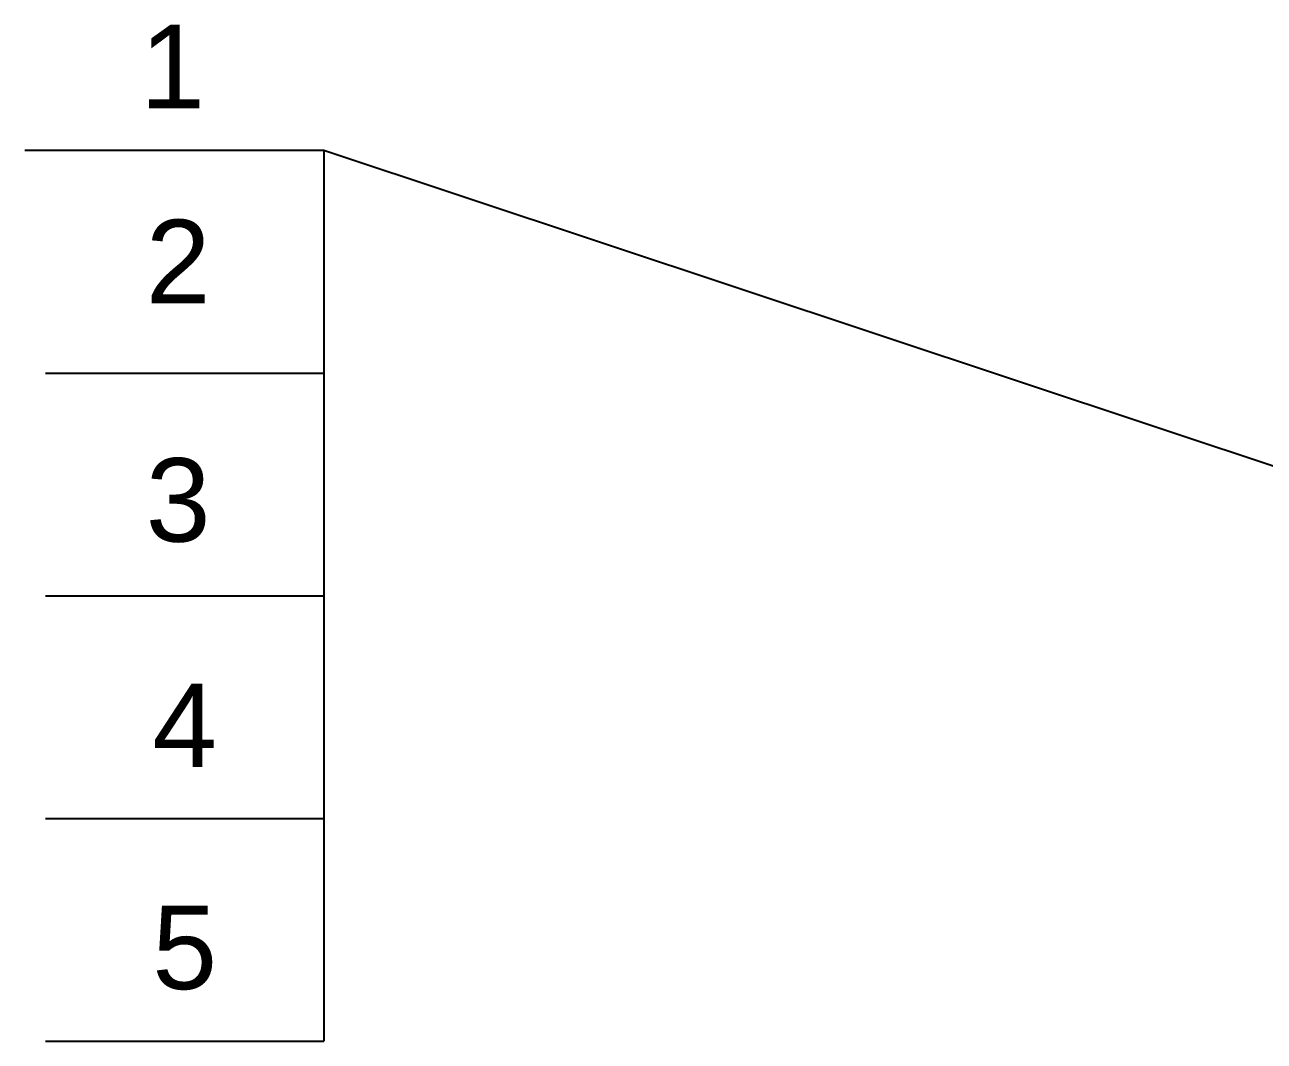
# Model space of a CAD drawing. Extents: x -34 to 51106, y -14166 to 1700.
# Drawn here: x 61.09 to 105.61, y 87.84 to 124.36 of the extents above; entities that cross this region are included whole.
import ezdxf

# ---------------------------------------------------------------- set-up
doc = ezdxf.new("R2010")
doc.units = 0
doc.layers.get('0').update_dxf_attribs({"linetype": 'CONTINUOUS'})
doc.layers.add('РАЗМЕРЫ', color=2, linetype='CONTINUOUS')
doc.styles.add('ARIAL', font='arial.ttf', dxfattribs={"height": 3})
doc.dimstyles.new('ARIAL', dxfattribs={"dimscale": 0, "dimtxt": 3, "dimasz": 3, "dimexe": 2, "dimexo": 0, "dimgap": 2, "dimtad": 1, "dimtoh": 1, "dimdec": 1, "dimrnd": 0.1, "dimzin": 9, "dimtxsty": 'ARIAL', "dimblk": 'OPEN', "dimcen": -3, "dimdle": 1.25, "dimclrd": 256, "dimclre": 256, "dimclrt": 256, "dimazin": 3, "dimtfac": 1, "dimtdec": 1, "dimtmove": 0, "dimatfit": 3, "dimtvp": 1.5, "dimtolj": 1, "dimtzin": 1})

msp = doc.modelspace()

# ---------------------------------------------------------------- linework, layer by layer
at = {"layer": 'РАЗМЕРЫ'}
for p, q in [((71.8351, 119.8408), (71.8351, 111.8408)), ((61.8351, 111.8408), (71.8351, 111.8408)), ((71.8351, 111.8408), (71.8351, 103.8408)), ((61.8351, 103.8408), (71.8351, 103.8408)), ((71.8351, 103.8408), (71.8351, 95.8408)), ((61.8351, 95.8408), (71.8351, 95.8408)), ((71.8351, 95.8408), (71.8351, 87.8408)), ((61.8351, 87.8408), (71.8351, 87.8408))]:
    msp.add_line(p, q, dxfattribs=at)

# ---------------------------------------------------------------- texts
at = {"char_height": 3, "width": 10.874326, "attachment_point": 5, "style": 'ARIAL'}
for s, insert in [('1', (66.3979, 122.8575)), ('2', (66.5999, 115.8536)), ('3', (66.5999, 107.2668)), ('4', (66.8351, 99.192)), ('5', (66.8351, 91.192))]:
    msp.add_mtext(s, dxfattribs=dict(at, insert=insert))

# ---------------------------------------------------------------- leaders
at = {"layer": 'РАЗМЕРЫ'}
msp.add_leader([(136.6738, 98.267), (71.8351, 119.8408), (61.0918, 119.8408)], dimstyle='ARIAL', override={"dimscale": 1, "dimasz": 5, "dimtad": 0}, dxfattribs=at)

doc.saveas('drawing.dxf')
